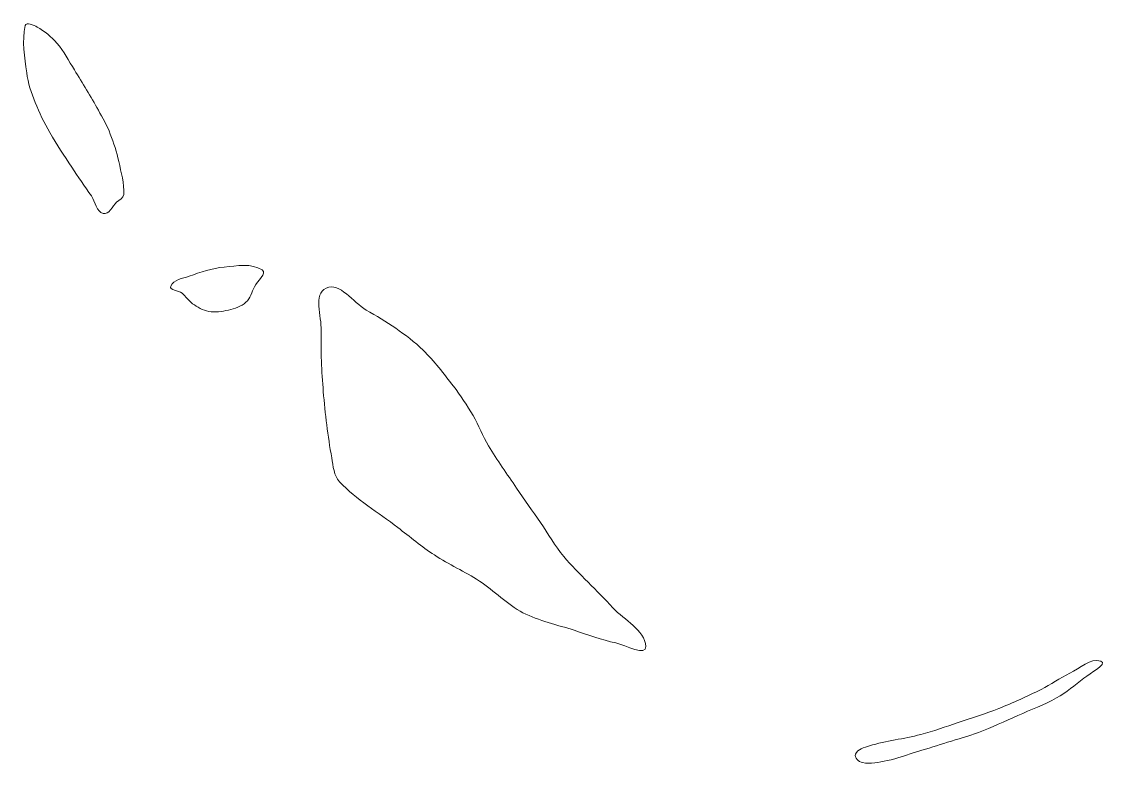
# Model space of a CAD drawing. Header units: inches. Extents: x -3.85 to 4.1, y -4.72 to 4.28.
# Drawn here: x 1.003 to 3.807, y 1.237 to 3.154 of the extents above; entities that cross this region are included whole.
import ezdxf

# ---------------------------------------------------------------- set-up
doc = ezdxf.new("R2010")
doc.units = ezdxf.units.IN
doc.header["$MEASUREMENT"] = 0
doc.layers.add('Layer 1', color=7, linetype='Continuous')

msp = doc.modelspace()

# ---------------------------------------------------------------- linework, layer by layer
at = {"layer": 'Layer 1', "lineweight": 5}
for points, knots in [([(1.0125, 3.144), (1.0148, 3.1541), (1.0343, 3.1454), (1.0433, 3.1403), (1.0433, 3.1403), (1.0624, 3.1297), (1.0797, 3.1151), (1.0941, 3.0985), (1.0941, 3.0985), (1.1121, 3.0778), (1.1249, 3.0529), (1.1394, 3.0295), (1.1394, 3.0295), (1.1606, 2.9954), (1.1815, 2.961), (1.2011, 2.9259), (1.2011, 2.9259), (1.2123, 2.9059), (1.2235, 2.8856), (1.2319, 2.8642), (1.2319, 2.8642), (1.241, 2.8412), (1.2484, 2.8174), (1.2537, 2.7933), (1.2537, 2.7933), (1.2599, 2.7652), (1.2679, 2.7366), (1.2664, 2.7079), (1.2664, 2.7079), (1.2659, 2.6989), (1.2548, 2.6941), (1.2482, 2.6879), (1.2482, 2.6879), (1.2373, 2.6777), (1.2284, 2.6552), (1.2138, 2.6589), (1.2138, 2.6589), (1.1961, 2.6633), (1.1933, 2.6891), (1.183, 2.7043), (1.183, 2.7043), (1.1661, 2.7291), (1.1486, 2.7536), (1.1322, 2.7788), (1.1322, 2.7788), (1.113, 2.8081), (1.0932, 2.8372), (1.0759, 2.8678), (1.0759, 2.8678), (1.0617, 2.893), (1.0483, 2.9189), (1.0379, 2.9459), (1.0379, 2.9459), (1.0283, 2.9706), (1.0194, 2.996), (1.0161, 3.0222), (1.0161, 3.0222), (1.0109, 3.0625), (1.0034, 3.1044), (1.0125, 3.144)], [0, 0, 0, 0, 0.066667, 0.066667, 0.066667, 0.066667, 0.133333, 0.133333, 0.133333, 0.133333, 0.2, 0.2, 0.2, 0.2, 0.266667, 0.266667, 0.266667, 0.266667, 0.333333, 0.333333, 0.333333, 0.333333, 0.4, 0.4, 0.4, 0.4, 0.466667, 0.466667, 0.466667, 0.466667, 0.533333, 0.533333, 0.533333, 0.533333, 0.6, 0.6, 0.6, 0.6, 0.666667, 0.666667, 0.666667, 0.666667, 0.733333, 0.733333, 0.733333, 0.733333, 0.8, 0.8, 0.8, 0.8, 0.866667, 0.866667, 0.866667, 0.866667, 0.933333, 0.933333, 0.933333, 0.933333, 1, 1, 1, 1]), ([(1.6237, 2.5135), (1.6371, 2.5048), (1.6109, 2.4842), (1.6037, 2.4699), (1.6037, 2.4699), (1.597, 2.4563), (1.5933, 2.44), (1.582, 2.4299), (1.582, 2.4299), (1.5697, 2.4189), (1.5527, 2.4139), (1.5366, 2.4099), (1.5366, 2.4099), (1.5202, 2.4059), (1.5026, 2.4034), (1.4859, 2.4063), (1.4859, 2.4063), (1.4707, 2.409), (1.4568, 2.4176), (1.4441, 2.4263), (1.4441, 2.4263), (1.4335, 2.4335), (1.4269, 2.4455), (1.4169, 2.4535), (1.4169, 2.4535), (1.4081, 2.4607), (1.3835, 2.4612), (1.3879, 2.4717), (1.3879, 2.4717), (1.3948, 2.4882), (1.4182, 2.4912), (1.4351, 2.4972), (1.4351, 2.4972), (1.4645, 2.5076), (1.4946, 2.5181), (1.5257, 2.5208), (1.5257, 2.5208), (1.5584, 2.5236), (1.5963, 2.5314), (1.6237, 2.5135)], [0, 0, 0, 0, 0.1, 0.1, 0.1, 0.1, 0.2, 0.2, 0.2, 0.2, 0.3, 0.3, 0.3, 0.3, 0.4, 0.4, 0.4, 0.4, 0.5, 0.5, 0.5, 0.5, 0.6, 0.6, 0.6, 0.6, 0.7, 0.7, 0.7, 0.7, 0.8, 0.8, 0.8, 0.8, 0.9, 0.9, 0.9, 0.9, 1, 1, 1, 1]), ([(1.7887, 2.4663), (1.8245, 2.4825), (1.8581, 2.4295), (1.8921, 2.4099), (1.8921, 2.4099), (1.918, 2.395), (1.9439, 2.3799), (1.9683, 2.3627), (1.9683, 2.3627), (1.9929, 2.3453), (2.0177, 2.3277), (2.039, 2.3064), (2.039, 2.3064), (2.0675, 2.2778), (2.0926, 2.2458), (2.117, 2.2137), (2.117, 2.2137), (2.1356, 2.1894), (2.1523, 2.1637), (2.1678, 2.1374), (2.1678, 2.1374), (2.1826, 2.1122), (2.1926, 2.0843), (2.2077, 2.0593), (2.2077, 2.0593), (2.2302, 2.0219), (2.2558, 1.9864), (2.2803, 1.9503), (2.2803, 1.9503), (2.3005, 1.9204), (2.3214, 1.8909), (2.3419, 1.8612), (2.3419, 1.8612), (2.3619, 1.8322), (2.3789, 1.8009), (2.4018, 1.774), (2.4018, 1.774), (2.4414, 1.7274), (2.4875, 1.6866), (2.5287, 1.6414), (2.5287, 1.6414), (2.5582, 1.609), (2.6105, 1.5851), (2.614, 1.5415), (2.614, 1.5415), (2.6161, 1.5154), (2.5615, 1.5448), (2.536, 1.5505), (2.536, 1.5505), (2.4996, 1.5587), (2.4644, 1.5717), (2.429, 1.5832), (2.429, 1.5832), (2.3846, 1.5977), (2.338, 1.6072), (2.2966, 1.6287), (2.2966, 1.6287), (2.2555, 1.65), (2.2229, 1.6851), (2.1841, 1.7104), (2.1841, 1.7104), (2.1467, 1.7348), (2.1054, 1.7531), (2.0681, 1.7777), (2.0681, 1.7777), (2.0352, 1.7992), (2.0049, 1.8245), (1.9737, 1.8485), (1.9737, 1.8485), (1.9233, 1.8875), (1.8671, 1.9203), (1.8232, 1.9666), (1.8232, 1.9666), (1.8083, 1.9823), (1.8071, 2.0071), (1.8032, 2.0284), (1.8032, 2.0284), (1.7931, 2.0849), (1.7862, 2.142), (1.7815, 2.1992), (1.7815, 2.1992), (1.7771, 2.2517), (1.7746, 2.3045), (1.776, 2.3572), (1.776, 2.3572), (1.777, 2.3938), (1.7554, 2.4511), (1.7887, 2.4663)], [0, 0, 0, 0, 0.045455, 0.045455, 0.045455, 0.045455, 0.090909, 0.090909, 0.090909, 0.090909, 0.136364, 0.136364, 0.136364, 0.136364, 0.181818, 0.181818, 0.181818, 0.181818, 0.227273, 0.227273, 0.227273, 0.227273, 0.272727, 0.272727, 0.272727, 0.272727, 0.318182, 0.318182, 0.318182, 0.318182, 0.363636, 0.363636, 0.363636, 0.363636, 0.409091, 0.409091, 0.409091, 0.409091, 0.454545, 0.454545, 0.454545, 0.454545, 0.5, 0.5, 0.5, 0.5, 0.545455, 0.545455, 0.545455, 0.545455, 0.590909, 0.590909, 0.590909, 0.590909, 0.636364, 0.636364, 0.636364, 0.636364, 0.681818, 0.681818, 0.681818, 0.681818, 0.727273, 0.727273, 0.727273, 0.727273, 0.772727, 0.772727, 0.772727, 0.772727, 0.818182, 0.818182, 0.818182, 0.818182, 0.863636, 0.863636, 0.863636, 0.863636, 0.909091, 0.909091, 0.909091, 0.909091, 0.954545, 0.954545, 0.954545, 0.954545, 1, 1, 1, 1]), ([(3.7875, 1.5032), (3.8068, 1.4964), (3.7597, 1.4727), (3.7439, 1.4596), (3.7439, 1.4596), (3.7216, 1.4411), (3.6985, 1.423), (3.6732, 1.4087), (3.6732, 1.4087), (3.6414, 1.3908), (3.6068, 1.3781), (3.5734, 1.3633), (3.5734, 1.3633), (3.5397, 1.3484), (3.5063, 1.3328), (3.4719, 1.3197), (3.4719, 1.3197), (3.4458, 1.3098), (3.4187, 1.3026), (3.3921, 1.2943), (3.3921, 1.2943), (3.3667, 1.2863), (3.3413, 1.2783), (3.3159, 1.2706), (3.3159, 1.2706), (3.2893, 1.2626), (3.2633, 1.2525), (3.2361, 1.247), (3.2361, 1.247), (3.2153, 1.2428), (3.1934, 1.2374), (3.1726, 1.2416), (3.1726, 1.2416), (3.1633, 1.2434), (3.1509, 1.2546), (3.1545, 1.2634), (3.1545, 1.2634), (3.1599, 1.2764), (3.1772, 1.2811), (3.1907, 1.2852), (3.1907, 1.2852), (3.234, 1.2982), (3.2794, 1.3028), (3.3231, 1.3142), (3.3231, 1.3142), (3.3557, 1.3228), (3.3874, 1.3345), (3.4193, 1.3451), (3.4193, 1.3451), (3.4545, 1.3569), (3.49, 1.3677), (3.5245, 1.3815), (3.5245, 1.3815), (3.5614, 1.3962), (3.5976, 1.4128), (3.6333, 1.4305), (3.6333, 1.4305), (3.6588, 1.4431), (3.6819, 1.4602), (3.7077, 1.4723), (3.7077, 1.4723), (3.7335, 1.4845), (3.7606, 1.5126), (3.7875, 1.5032)], [0, 0, 0, 0, 0.0625, 0.0625, 0.0625, 0.0625, 0.125, 0.125, 0.125, 0.125, 0.1875, 0.1875, 0.1875, 0.1875, 0.25, 0.25, 0.25, 0.25, 0.3125, 0.3125, 0.3125, 0.3125, 0.375, 0.375, 0.375, 0.375, 0.4375, 0.4375, 0.4375, 0.4375, 0.5, 0.5, 0.5, 0.5, 0.5625, 0.5625, 0.5625, 0.5625, 0.625, 0.625, 0.625, 0.625, 0.6875, 0.6875, 0.6875, 0.6875, 0.75, 0.75, 0.75, 0.75, 0.8125, 0.8125, 0.8125, 0.8125, 0.875, 0.875, 0.875, 0.875, 0.9375, 0.9375, 0.9375, 0.9375, 1, 1, 1, 1])]:
    msp.add_open_spline(points, degree=3, knots=knots, dxfattribs=at)

doc.saveas('drawing.dxf')
